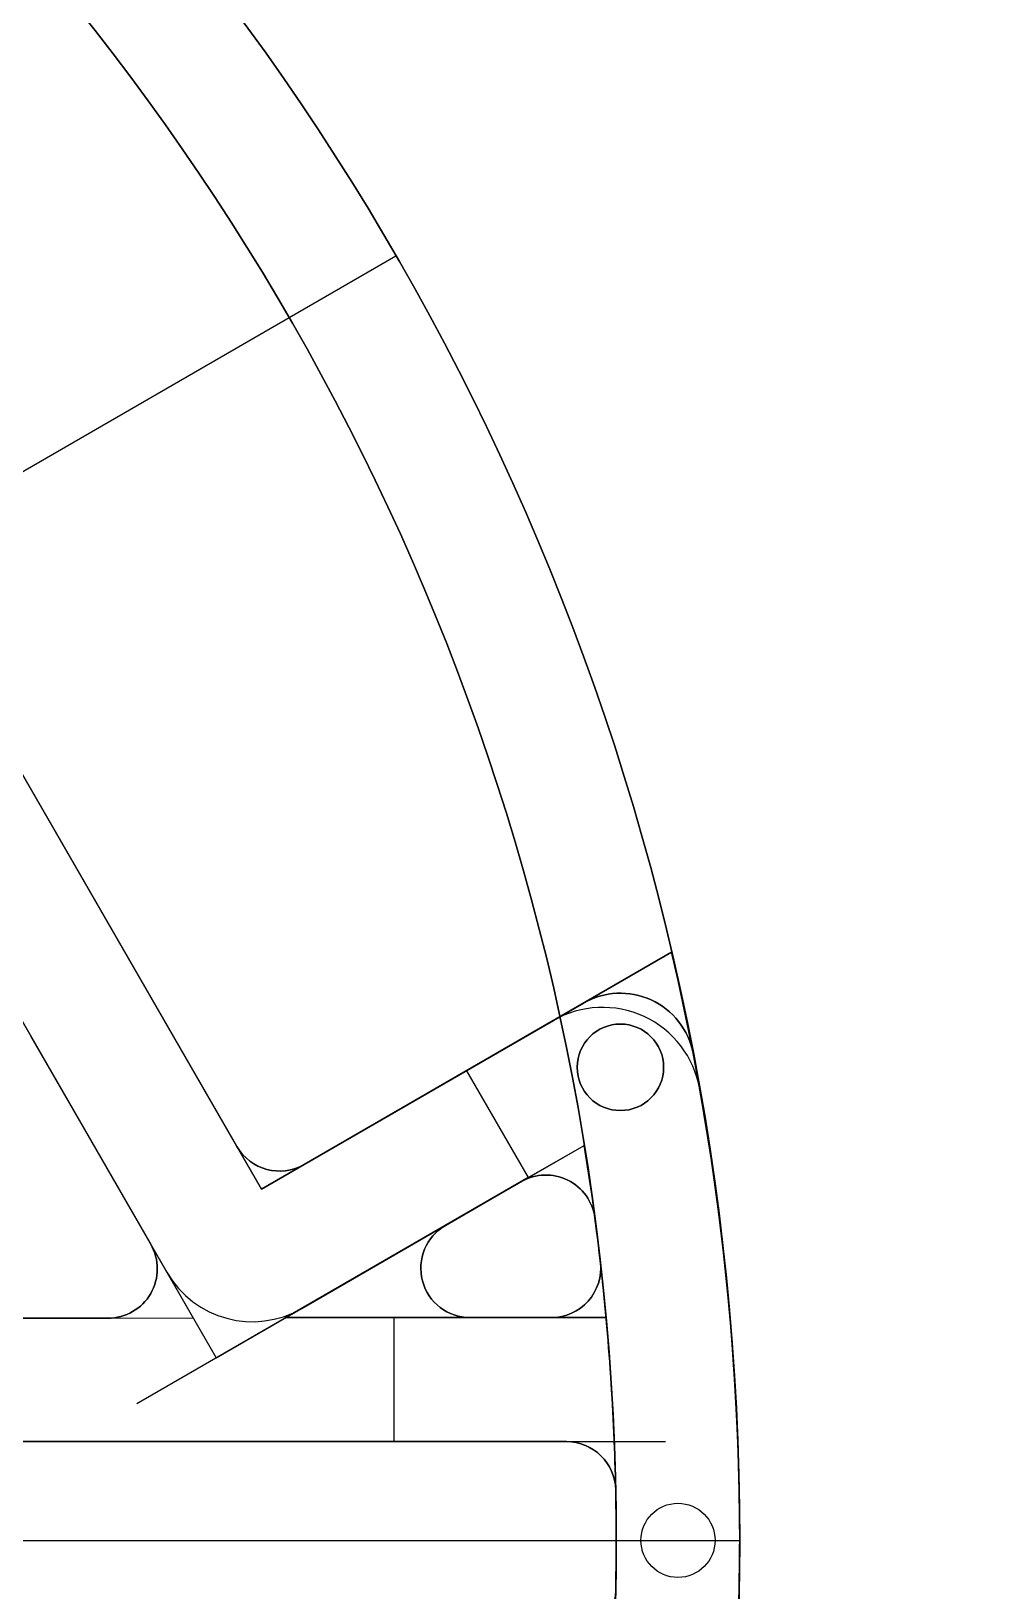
# Model space of a CAD drawing. Header units: centimetres. Extents: x -37.1 to 37.2, y -37.2 to 37.1.
# Drawn here: x 7.53 to 11.38, y -0.2 to 6.11 of the extents above; entities that cross this region are included whole.
import ezdxf

# ---------------------------------------------------------------- set-up
doc = ezdxf.new("R2010")
doc.units = ezdxf.units.CM
doc.header["$MEASUREMENT"] = 0
for name, color, linetype in [('IO基板 v3_Sketch1', 7, 'Continuous'), ('IO基板 v3_Sketch11', 7, 'Continuous'), ('IO基板 v3_Sketch12', 7, 'Continuous'), ('IO基板 v3_Sketch13', 7, 'Continuous'), ('IO基板 v3_Sketch14', 7, 'Continuous'), ('IO基板 v3_Sketch15', 7, 'Continuous'), ('IO基板 v3_Sketch17', 7, 'Continuous'), ('IO基板 v3_Sketch18', 7, 'Continuous'), ('IO基板 v3_Sketch19', 7, 'Continuous'), ('IO基板 v3_Sketch20', 7, 'Continuous'), ('IO基板 v3_Sketch21', 7, 'Continuous'), ('IO基板 v3_Sketch22', 7, 'Continuous'), ('IO基板 v3_Sketch24', 7, 'Continuous'), ('IO基板 v3_Sketch25', 7, 'Continuous'), ('IO基板 v3_Sketch26', 7, 'Continuous'), ('IO基板 v3_Sketch27', 7, 'Continuous'), ('IO基板 v3_Sketch28', 7, 'Continuous'), ('IO基板 v3_Sketch29', 7, 'Continuous'), ('IO基板 v3_Sketch30', 7, 'Continuous'), ('IO基板 v3_Sketch31', 7, 'Continuous'), ('IO基板 v3_Sketch32', 7, 'Continuous'), ('IO基板 v3_Sketch33', 7, 'Continuous'), ('IO基板 v3_Sketch34', 7, 'Continuous'), ('IO基板 v3_Sketch35', 7, 'Continuous'), ('IO基板 v3_Sketch36', 7, 'Continuous'), ('IO基板 v3_Sketch38', 7, 'Continuous'), ('IO基板 v3_Sketch39', 7, 'Continuous'), ('IO基板 v3_Sketch40', 7, 'Continuous'), ('IO基板 v3_Sketch41', 7, 'Continuous'), ('IO基板 v3_Sketch42', 7, 'Continuous'), ('IO基板 v3_Sketch43', 7, 'Continuous'), ('IO基板 v3_Sketch44', 7, 'Continuous'), ('IO基板 v3_Sketch45', 7, 'Continuous'), ('IO基板 v3_Sketch46', 7, 'Continuous'), ('IO基板 v3_Sketch47', 7, 'Continuous'), ('IO基板 v3_Sketch48', 7, 'Continuous'), ('IO基板 v3_Sketch49', 7, 'Continuous'), ('IO基板 v3_Sketch50', 7, 'Continuous'), ('IO基板 v3_Sketch51', 7, 'Continuous'), ('IO基板 v3_Sketch55', 7, 'Continuous'), ('IO基板 v3_Sketch56', 7, 'Continuous'), ('IO基板 v3_Sketch57', 7, 'Continuous'), ('IO基板 v3_Sketch58', 7, 'Continuous'), ('IO基板 v3_Sketch59', 7, 'Continuous'), ('IO基板 v3_Sketch63', 7, 'Continuous'), ('IO基板 v3_Sketch64', 7, 'Continuous'), ('IO基板 v3_Sketch66', 7, 'Continuous'), ('IO基板 v3_Sketch68', 7, 'Continuous'), ('IO基板 v3_Sketch69', 7, 'Continuous'), ('IO基板 v3_Sketch71', 7, 'Continuous')]:
    doc.layers.add(name, color=color, linetype=linetype)

msp = doc.modelspace()

# ---------------------------------------------------------------- linework, layer by layer
at = {"layer": 'IO基板 v3_Sketch1'}
for q in [(9.0067, 5.2), (10.4, 0)]:
    msp.add_line((0, 0), q, dxfattribs=at)
msp.add_circle((0, 0), 10.4, dxfattribs=at)
at = {"layer": 'IO基板 v3_Sketch11'}
for p, q in [((6.9628, 4.02), (8.4628, 1.4219)), ((8.4628, 1.4219), (10.1238, 2.3809))]:
    msp.add_line(p, q, dxfattribs=at)
at = {"layer": 'IO基板 v3_Sketch11', "extrusion": (0, 0, -1)}
msp.add_circle((0, 0), 10.4, dxfattribs=at)
at = {"layer": 'IO基板 v3_Sketch12'}
for p, q in [((8.4628, 1.4219, 0.3), (5.4628, 6.6181, 0.3)), ((10.1238, 2.3809, 0.3), (8.4628, 1.4219, 0.3))]:
    msp.add_line(p, q, dxfattribs=at)
msp.add_arc((0, 0, 0.3), 10.4, 331.76587, 13.23413, dxfattribs=at)
at = {"layer": 'IO基板 v3_Sketch13'}
for p, q in [((8.4628, 1.4219, 0.3), (5.4628, 6.6181, 0.3)), ((10.1238, 2.3809, 0.3), (8.4628, 1.4219, 0.3))]:
    msp.add_line(p, q, dxfattribs=at)
msp.add_arc((0, 0, 0.3), 10.4, 331.76587, 13.23413, dxfattribs=at)
at = {"layer": 'IO基板 v3_Sketch14'}
for p, q in [((8.4628, 1.4219, 0.3), (5.4628, 6.6181, 0.3)), ((10.1238, 2.3809, 0.3), (8.4628, 1.4219, 0.3))]:
    msp.add_line(p, q, dxfattribs=at)
msp.add_arc((0, 0, 0.3), 10.4, 331.76587, 13.23413, dxfattribs=at)
at = {"layer": 'IO基板 v3_Sketch15'}
for p, q in [((8.4628, 1.4219, 0.3), (5.4628, 6.6181, 0.3)), ((10.1238, 2.3809, 0.3), (8.4628, 1.4219, 0.3))]:
    msp.add_line(p, q, dxfattribs=at)
msp.add_arc((0, 0, 0.3), 10.4, 331.76587, 13.23413, dxfattribs=at)
at = {"layer": 'IO基板 v3_Sketch17'}
for p, q in [((8.4628, 1.4219, 0.3), (5.4628, 6.6181, 0.3)), ((10.1238, 2.3809, 0.3), (8.4628, 1.4219, 0.3))]:
    msp.add_line(p, q, dxfattribs=at)
msp.add_arc((0, 0, 0.3), 10.4, 331.76587, 13.23413, dxfattribs=at)
at = {"layer": 'IO基板 v3_Sketch18'}
for p, q in [((8.4628, 1.4219, 0.3), (5.4628, 6.6181, 0.3)), ((10.1238, 2.3809, 0.3), (8.4628, 1.4219, 0.3))]:
    msp.add_line(p, q, dxfattribs=at)
msp.add_circle((0, 0, 0.3), 37.15, dxfattribs=at)
msp.add_arc((0, 0, 0.3), 10.4, 331.76587, 13.23413, dxfattribs=at)
at = {"layer": 'IO基板 v3_Sketch19'}
for p, q in [((8.4628, 1.4219, 0.3), (5.4628, 6.6181, 0.3)), ((10.1238, 2.3809, 0.3), (8.4628, 1.4219, 0.3))]:
    msp.add_line(p, q, dxfattribs=at)
msp.add_arc((0, 0, 0.3), 10.4, 331.76587, 13.23413, dxfattribs=at)
at = {"layer": 'IO基板 v3_Sketch20'}
for p, q in [((8.4628, 1.4219, 0.3), (5.4628, 6.6181, 0.3)), ((10.1238, 2.3809, 0.3), (8.4628, 1.4219, 0.3))]:
    msp.add_line(p, q, dxfattribs=at)
msp.add_arc((0, 0, 0.3), 10.4, 331.76587, 13.23413, dxfattribs=at)
at = {"layer": 'IO基板 v3_Sketch21'}
for p, q in [((8.4628, 1.4219, 0.3), (5.4628, 6.6181, 0.3)), ((10.1238, 2.3809, 0.3), (8.4628, 1.4219, 0.3))]:
    msp.add_line(p, q, dxfattribs=at)
msp.add_arc((0, 0, 0.3), 10.4, 331.76587, 13.23413, dxfattribs=at)
at = {"layer": 'IO基板 v3_Sketch22'}
for p, q in [((8.4628, 1.4219, 0.3), (5.4628, 6.6181, 0.3)), ((10.1238, 2.3809, 0.3), (8.4628, 1.4219, 0.3)), ((7.5, 0.4, 0.3), (10.1, 0.4, 0.3))]:
    msp.add_line(p, q, dxfattribs=at)
msp.add_circle((0, 0, 0.3), 9.9, dxfattribs=at)
msp.add_arc((0, 0, 0.3), 10.4, 331.76587, 13.23413, dxfattribs=at)
at = {"layer": 'IO基板 v3_Sketch24'}
for p, q in [((8.4628, 1.4219, 0.3), (5.4628, 6.6181, 0.3)), ((7.1173, 2.7524, 0.3), (8.1876, 0.8987, 0.3)), ((10.1238, 2.3809, 0.3), (8.4628, 1.4219, 0.3)), ((8.1876, 0.8987, 0.3), (7.5, 0.9, 0.3)), ((4.4822, 0.4, 0.3), (9.8919, 0.4, 0.3))]:
    msp.add_line(p, q, dxfattribs=at)
for radius, start, end in [(10.4, 331.76587, 13.23413), (9.9, 357.68439, 2.31561)]:
    msp.add_arc((0, 0, 0.3), radius, start, end, dxfattribs=at)
at = {"layer": 'IO基板 v3_Sketch25'}
for p, q in [((8.4628, 1.4219, 0.3), (5.4628, 6.6181, 0.3)), ((10.1238, 2.3809, 0.3), (8.4628, 1.4219, 0.3)), ((7.3673, 2.3194, 0.3), (8.1876, 0.8987, 0.3)), ((8.1876, 0.8987, 0.3), (4.9174, 0.905, 0.3)), ((4.4822, 0.4, 0.3), (9.8919, 0.4, 0.3))]:
    msp.add_line(p, q, dxfattribs=at)
for radius, start, end in [(10.4, 331.76587, 13.23413), (9.9, 357.68439, 2.31561)]:
    msp.add_arc((0, 0, 0.3), radius, start, end, dxfattribs=at)
at = {"layer": 'IO基板 v3_Sketch26'}
for p, q in [((8.4628, 1.4219, 0.3), (5.4628, 6.6181, 0.3)), ((10.1238, 2.3809, 0.3), (8.4628, 1.4219, 0.3)), ((7.3673, 2.3194, 0.3), (8.1876, 0.8987, 0.3)), ((8.1876, 0.8987, 0.3), (4.9174, 0.905, 0.3)), ((4.4822, 0.4, 0.3), (9.8919, 0.4, 0.3))]:
    msp.add_line(p, q, dxfattribs=at)
for radius, start, end in [(10.4, 331.76587, 13.23413), (9.9, 357.68439, 2.31561)]:
    msp.add_arc((0, 0, 0.3), radius, start, end, dxfattribs=at)
at = {"layer": 'IO基板 v3_Sketch27'}
for p, q in [((8.4628, 1.4219, 0.3), (5.4628, 6.6181, 0.3)), ((10.1238, 2.3809, 0.3), (8.4628, 1.4219, 0.3)), ((7.3673, 2.3194, 0.3), (8.1876, 0.8987, 0.3)), ((9.2933, 1.9014, 0.3), (9.5433, 1.4684, 0.3)), ((9.5433, 1.4684, 0.3), (9.77, 1.5992, 0.3)), ((9.5433, 1.4684, 0.3), (8.562, 0.9018, 0.3)), ((8.1876, 0.8987, 0.3), (4.9174, 0.905, 0.3)), ((8.562, 0.9018, 0.3), (9, 0.9018, 0.3)), ((9, 0.9018, 0.3), (9.8588, 0.9018, 0.3)), ((9, 0.4, 0.3), (9, 0.9018, 0.3)), ((4.4822, 0.4, 0.3), (9.8919, 0.4, 0.3))]:
    msp.add_line(p, q, dxfattribs=at)
msp.add_circle((0, 0, 0.3), 9.9, dxfattribs=at)
for radius, start, end in [(10.4, 331.76587, 13.23413), (9.9, 357.68439, 2.31561)]:
    msp.add_arc((0, 0, 0.3), radius, start, end, dxfattribs=at)
at = {"layer": 'IO基板 v3_Sketch28'}
for p, q in [((8.4628, 1.4219, 0.3), (5.4628, 6.6181, 0.3)), ((10.1238, 2.3809, 0.3), (8.4628, 1.4219, 0.3)), ((7.3673, 2.3194, 0.3), (8.1876, 0.8987, 0.3)), ((8.562, 0.9018, 0.3), (9.77, 1.5992, 0.3)), ((8.1876, 0.8987, 0.3), (4.9174, 0.905, 0.3)), ((9.8588, 0.9018, 0.3), (8.562, 0.9018, 0.3)), ((4.4822, 0.4, 0.3), (9.8919, 0.4, 0.3))]:
    msp.add_line(p, q, dxfattribs=at)
msp.add_circle((0, 0, 0.3), 9.9, dxfattribs=at)
for radius, start, end in [(10.4, 331.76587, 13.23413), (9.9, 5.22647, 9.29629), (9.9, 357.68439, 2.31561)]:
    msp.add_arc((0, 0, 0.3), radius, start, end, dxfattribs=at)
at = {"layer": 'IO基板 v3_Sketch29'}
for p, q in [((8.4628, 1.4219, 0.3), (5.4628, 6.6181, 0.3)), ((10.1238, 2.3809, 0.3), (8.4628, 1.4219, 0.3)), ((7.3673, 2.3194, 0.3), (8.1876, 0.8987, 0.3)), ((8.562, 0.9018, 0.3), (9.77, 1.5992, 0.3)), ((8.1876, 0.8987, 0.3), (4.9174, 0.905, 0.3)), ((9.8588, 0.9018, 0.3), (8.562, 0.9018, 0.3)), ((4.4822, 0.4, 0.3), (9.8919, 0.4, 0.3))]:
    msp.add_line(p, q, dxfattribs=at)
for radius, start, end in [(10.4, 331.76587, 13.23413), (9.9, 5.22647, 9.29629), (9.9, 357.68439, 2.31561)]:
    msp.add_arc((0, 0, 0.3), radius, start, end, dxfattribs=at)
at = {"layer": 'IO基板 v3_Sketch30'}
for p, q in [((8.3628, 1.5951, 0.3), (5.5628, 6.4449, 0.3)), ((7.4673, 2.1462, 0.3), (8.014, 1.1993, 0.3)), ((9.6443, 2.1041, 0.3), (8.636, 1.5219, 0.3)), ((9.2084, 1.275, 0.3), (9.5153, 1.4522, 0.3)), ((7.8404, 0.8993, 0.3), (5.661, 0.9035, 0.3)), ((9.6372, 0.9018, 0.3), (9.3084, 0.9018, 0.3)), ((4.6615, 0.4, 0.3), (9.6979, 0.4, 0.3))]:
    msp.add_line(p, q, dxfattribs=at)
for centre, radius, start, end in [((9.8443, 1.7576, 0.3), 0.4, 10.12313, 120), ((0, 0, 0.3), 10.4, 334.87687, 10.12313), ((8.536, 1.6951, 0.3), 0.2, 210, 300), ((9.6153, 1.279, 0.3), 0.2, 7.57689, 120), ((9.3084, 1.1018, 0.3), 0.2, 120, 270), ((0, 0, 0.3), 9.9, 6.52227, 7.57689), ((7.8408, 1.0993, 0.3), 0.2, 269.89012, 30), ((9.6372, 1.1018, 0.3), 0.2, 270, 6.52227), ((9.6979, 0.2, 0.3), 0.2, 1.18144, 90), ((0, 0, 0.3), 9.9, 358.81856, 1.18144), ((9.6979, -0.2, 0.3), 0.2, 270, 358.81856)]:
    msp.add_arc(centre, radius, start, end, dxfattribs=at)
at = {"layer": 'IO基板 v3_Sketch31'}
for p, q in [((8.3628, 1.5951, 0.3), (5.5628, 6.4449, 0.3)), ((9.7668, 2.1748, 0.3), (8.636, 1.5219, 0.3)), ((7.4673, 2.1462, 0.3), (8.014, 1.1993, 0.3)), ((9.2084, 1.275, 0.3), (9.5153, 1.4522, 0.3)), ((7.8404, 0.8993, 0.3), (5.661, 0.9035, 0.3)), ((9.6372, 0.9018, 0.3), (9.3084, 0.9018, 0.3)), ((4.6615, 0.4, 0.3), (9.6979, 0.4, 0.3))]:
    msp.add_line(p, q, dxfattribs=at)
msp.add_circle((9.9168, 1.915, 0.3), 0.175, dxfattribs=at)
for centre, radius, start, end in [((9.9168, 1.915, 0.3), 0.3, 10.92942, 120), ((0, 0, 0.3), 10.4, 334.07058, 10.92942), ((8.536, 1.6951, 0.3), 0.2, 210, 300), ((9.6153, 1.279, 0.3), 0.2, 7.57689, 120), ((9.3084, 1.1018, 0.3), 0.2, 120, 270), ((0, 0, 0.3), 9.9, 6.52227, 7.57689), ((7.8408, 1.0993, 0.3), 0.2, 269.89012, 30), ((9.6372, 1.1018, 0.3), 0.2, 270, 6.52227), ((9.6979, 0.2, 0.3), 0.2, 1.18144, 90), ((0, 0, 0.3), 9.9, 358.81856, 1.18144), ((9.6979, -0.2, 0.3), 0.2, 270, 358.81856)]:
    msp.add_arc(centre, radius, start, end, dxfattribs=at)
at = {"layer": 'IO基板 v3_Sketch32'}
for p, q in [((8.3628, 1.5951, 0.3), (5.5628, 6.4449, 0.3)), ((9.7668, 2.1748, 0.3), (8.636, 1.5219, 0.3)), ((7.4673, 2.1462, 0.3), (8.014, 1.1993, 0.3)), ((9.2084, 1.275, 0.3), (9.5153, 1.4522, 0.3)), ((7.8404, 0.8993, 0.3), (5.661, 0.9035, 0.3)), ((9.6372, 0.9018, 0.3), (9.3084, 0.9018, 0.3)), ((4.6615, 0.4, 0.3), (9.6979, 0.4, 0.3)), ((9.9, 0, 0.3), (10.4, 0, 0.3))]:
    msp.add_line(p, q, dxfattribs=at)
for centre, radius in [((9.9168, 1.915, 0.3), 0.175), ((10.15, 0, 0.3), 0.15)]:
    msp.add_circle(centre, radius, dxfattribs=at)
for centre, radius, start, end in [((9.9168, 1.915, 0.3), 0.3, 10.92942, 120), ((0, 0, 0.3), 10.4, 334.07058, 10.92942), ((8.536, 1.6951, 0.3), 0.2, 210, 300), ((9.6153, 1.279, 0.3), 0.2, 7.57689, 120), ((9.3084, 1.1018, 0.3), 0.2, 120, 270), ((0, 0, 0.3), 9.9, 6.52227, 7.57689), ((7.8408, 1.0993, 0.3), 0.2, 269.89012, 30), ((9.6372, 1.1018, 0.3), 0.2, 270, 6.52227), ((9.6979, 0.2, 0.3), 0.2, 1.18144, 90), ((0, 0, 0.3), 9.9, 358.81856, 1.18144), ((9.6979, -0.2, 0.3), 0.2, 270, 358.81856)]:
    msp.add_arc(centre, radius, start, end, dxfattribs=at)
at = {"layer": 'IO基板 v3_Sketch33'}
for p, q in [((8.3628, 1.5951, 0.3), (5.5628, 6.4449, 0.3)), ((7.3673, 2.3194, 0.3), (8.014, 1.1993, 0.3)), ((9.7668, 2.1748, 0.3), (8.636, 1.5219, 0.3)), ((9.2084, 1.275, 0.3), (9.5153, 1.4522, 0.3)), ((7.8404, 0.8993, 0.3), (4.9174, 0.905, 0.3)), ((9.6372, 0.9018, 0.3), (9.3084, 0.9018, 0.3)), ((4.6615, 0.4, 0.3), (9.6979, 0.4, 0.3))]:
    msp.add_line(p, q, dxfattribs=at)
for centre, radius in [((9.9168, 1.915, 0.3), 0.175), ((10.15, 0, 0.3), 0.15)]:
    msp.add_circle(centre, radius, dxfattribs=at)
for centre, radius, start, end in [((9.9168, 1.915, 0.3), 0.3, 10.92942, 120), ((0, 0, 0.3), 10.4, 334.07058, 10.92942), ((8.536, 1.6951, 0.3), 0.2, 210, 300), ((9.6153, 1.279, 0.3), 0.2, 7.57689, 120), ((9.3084, 1.1018, 0.3), 0.2, 120, 270), ((0, 0, 0.3), 9.9, 6.52227, 7.57689), ((7.8408, 1.0993, 0.3), 0.2, 269.89012, 30), ((9.6372, 1.1018, 0.3), 0.2, 270, 6.52227), ((9.6979, 0.2, 0.3), 0.2, 1.18144, 90), ((0, 0, 0.3), 9.9, 358.81856, 1.18144), ((9.6979, -0.2, 0.3), 0.2, 270, 358.81856)]:
    msp.add_arc(centre, radius, start, end, dxfattribs=at)
at = {"layer": 'IO基板 v3_Sketch34'}
for p, q in [((8.3628, 1.5951, 0.3), (5.5628, 6.4449, 0.3)), ((9.7668, 2.1748, 0.3), (8.636, 1.5219, 0.3)), ((7.5298, 2.0379, 0.3), (8.014, 1.1993, 0.3)), ((9.2084, 1.275, 0.3), (9.5153, 1.4522, 0.3)), ((7.8404, 0.8993, 0.3), (5.9102, 0.903, 0.3)), ((9.6372, 0.9018, 0.3), (9.3084, 0.9018, 0.3)), ((4.6615, 0.4, 0.3), (9.6979, 0.4, 0.3))]:
    msp.add_line(p, q, dxfattribs=at)
for centre, radius in [((9.9168, 1.915, 0.3), 0.175), ((10.15, 0, 0.3), 0.15)]:
    msp.add_circle(centre, radius, dxfattribs=at)
for centre, radius, start, end in [((9.9168, 1.915, 0.3), 0.3, 10.92942, 120), ((0, 0, 0.3), 10.4, 334.07058, 10.92942), ((8.536, 1.6951, 0.3), 0.2, 210, 300), ((9.6153, 1.279, 0.3), 0.2, 7.57689, 120), ((9.3084, 1.1018, 0.3), 0.2, 120, 270), ((0, 0, 0.3), 9.9, 6.52227, 7.57689), ((7.8408, 1.0993, 0.3), 0.2, 269.89012, 30), ((9.6372, 1.1018, 0.3), 0.2, 270, 6.52227), ((9.6979, 0.2, 0.3), 0.2, 1.18144, 90), ((0, 0, 0.3), 9.9, 358.81856, 1.18144), ((9.6979, -0.2, 0.3), 0.2, 270, 358.81856)]:
    msp.add_arc(centre, radius, start, end, dxfattribs=at)
at = {"layer": 'IO基板 v3_Sketch35'}
for p, q in [((8.3628, 1.5951, 0.3), (5.5628, 6.4449, 0.3)), ((9.7668, 2.1748, 0.3), (8.636, 1.5219, 0.3)), ((7.5298, 2.0379, 0.3), (8.014, 1.1993, 0.3)), ((9.2084, 1.275, 0.3), (9.5153, 1.4522, 0.3)), ((7.8404, 0.8993, 0.3), (5.9102, 0.903, 0.3)), ((9.6372, 0.9018, 0.3), (9.3084, 0.9018, 0.3)), ((4.6615, 0.4, 0.3), (9.6979, 0.4, 0.3))]:
    msp.add_line(p, q, dxfattribs=at)
for centre, radius in [((9.9168, 1.915, 0.3), 0.175), ((10.15, 0, 0.3), 0.15)]:
    msp.add_circle(centre, radius, dxfattribs=at)
for centre, radius, start, end in [((9.9168, 1.915, 0.3), 0.3, 10.92942, 120), ((0, 0, 0.3), 10.4, 334.07058, 10.92942), ((8.536, 1.6951, 0.3), 0.2, 210, 300), ((9.6153, 1.279, 0.3), 0.2, 7.57689, 120), ((9.3084, 1.1018, 0.3), 0.2, 120, 270), ((0, 0, 0.3), 9.9, 6.52227, 7.57689), ((7.8408, 1.0993, 0.3), 0.2, 269.89012, 30), ((9.6372, 1.1018, 0.3), 0.2, 270, 6.52227), ((9.6979, 0.2, 0.3), 0.2, 1.18144, 90), ((0, 0, 0.3), 9.9, 358.81856, 1.18144), ((9.6979, -0.2, 0.3), 0.2, 270, 358.81856)]:
    msp.add_arc(centre, radius, start, end, dxfattribs=at)
at = {"layer": 'IO基板 v3_Sketch36'}
for p, q in [((8.3628, 1.5951, 0.3), (5.5628, 6.4449, 0.3)), ((9.7668, 2.1748, 0.3), (8.636, 1.5219, 0.3)), ((7.5298, 2.0379, 0.3), (8.014, 1.1993, 0.3)), ((9.2084, 1.275, 0.3), (9.5153, 1.4522, 0.3)), ((7.8404, 0.8993, 0.3), (5.9102, 0.903, 0.3)), ((9.6372, 0.9018, 0.3), (9.3084, 0.9018, 0.3)), ((4.6615, 0.4, 0.3), (9.6979, 0.4, 0.3))]:
    msp.add_line(p, q, dxfattribs=at)
msp.add_circle((9.9168, 1.915, 0.3), 0.175, dxfattribs=at)
for centre, radius, start, end in [((9.9168, 1.915, 0.3), 0.3, 10.92942, 120), ((0, 0, 0.3), 10.4, 334.07058, 10.92942), ((8.536, 1.6951, 0.3), 0.2, 210, 300), ((9.6153, 1.279, 0.3), 0.2, 7.57689, 120), ((9.3084, 1.1018, 0.3), 0.2, 120, 270), ((0, 0, 0.3), 9.9, 6.52227, 7.57689), ((7.8408, 1.0993, 0.3), 0.2, 269.89012, 30), ((9.6372, 1.1018, 0.3), 0.2, 270, 6.52227), ((9.6979, 0.2, 0.3), 0.2, 1.18144, 90), ((0, 0, 0.3), 9.9, 358.81856, 1.18144), ((9.6979, -0.2, 0.3), 0.2, 270, 358.81856)]:
    msp.add_arc(centre, radius, start, end, dxfattribs=at)
at = {"layer": 'IO基板 v3_Sketch38'}
for p, q in [((5.5628, 6.4449, 0.15), (8.3628, 1.5951, 0.15)), ((8.636, 1.5219, 0.15), (9.7668, 2.1748, 0.15)), ((8.014, 1.1993, 0.15), (7.5298, 2.0379, 0.15)), ((9.5153, 1.4522, 0.15), (9.2084, 1.275, 0.15)), ((5.9102, 0.903, 0.15), (7.8404, 0.8993, 0.15)), ((9.3084, 0.9018, 0.15), (9.6372, 0.9018, 0.15)), ((9.6979, 0.4, 0.15), (4.6615, 0.4, 0.15))]:
    msp.add_line(p, q, dxfattribs=at)
at = {"layer": 'IO基板 v3_Sketch38', "extrusion": (-1e-16, 0, -1)}
msp.add_circle((-9.9168, 1.915, -0.15), 0.175, dxfattribs=at)
for centre, radius, start, end in [((-9.9168, 1.915, -0.15), 0.3, 60, 169.07058), ((0, 0, -0.15), 10.4, 169.07058, 205.92942), ((-8.536, 1.6951, -0.15), 0.2, 240, 330), ((-9.6153, 1.279, -0.15), 0.2, 60, 172.42311), ((-9.3084, 1.1018, -0.15), 0.2, 270, 60), ((0, 0, -0.15), 9.9, 172.42311, 173.47773), ((-7.8408, 1.0993, -0.15), 0.2, 150, 270.10988), ((-9.6372, 1.1018, -0.15), 0.2, 173.47773, 270), ((-9.6979, 0.2, -0.15), 0.2, 90, 178.81856), ((0, 0, -0.15), 9.9, 178.81856, 181.18144), ((-9.6979, -0.2, -0.15), 0.2, 181.18144, 270)]:
    msp.add_arc(centre, radius, start, end, dxfattribs=at)
at = {"layer": 'IO基板 v3_Sketch39'}
for p, q in [((8.3628, 1.5951, 0.3), (5.5628, 6.4449, 0.3)), ((9.7668, 2.1748, 0.3), (8.636, 1.5219, 0.3)), ((7.5298, 2.0379, 0.3), (8.014, 1.1993, 0.3)), ((9.2084, 1.275, 0.3), (9.5153, 1.4522, 0.3)), ((7.8404, 0.8993, 0.3), (5.9102, 0.903, 0.3)), ((9.6372, 0.9018, 0.3), (9.3084, 0.9018, 0.3)), ((4.6615, 0.4, 0.3), (9.6979, 0.4, 0.3))]:
    msp.add_line(p, q, dxfattribs=at)
msp.add_circle((9.9168, 1.915, 0.3), 0.175, dxfattribs=at)
for centre, radius, start, end in [((9.9168, 1.915, 0.3), 0.3, 10.92942, 120), ((0, 0, 0.3), 10.4, 334.07058, 10.92942), ((8.536, 1.6951, 0.3), 0.2, 210, 300), ((9.6153, 1.279, 0.3), 0.2, 7.57689, 120), ((9.3084, 1.1018, 0.3), 0.2, 120, 270), ((0, 0, 0.3), 9.9, 6.52227, 7.57689), ((7.8408, 1.0993, 0.3), 0.2, 269.89012, 30), ((9.6372, 1.1018, 0.3), 0.2, 270, 6.52227), ((9.6979, 0.2, 0.3), 0.2, 1.18144, 90), ((0, 0, 0.3), 9.9, 358.81856, 1.18144), ((9.6979, -0.2, 0.3), 0.2, 270, 358.81856)]:
    msp.add_arc(centre, radius, start, end, dxfattribs=at)
at = {"layer": 'IO基板 v3_Sketch40'}
for p, q in [((8.3628, 1.5951, 0.3), (5.5628, 6.4449, 0.3)), ((9.7668, 2.1748, 0.3), (8.636, 1.5219, 0.3)), ((7.5298, 2.0379, 0.3), (8.014, 1.1993, 0.3)), ((9.2084, 1.275, 0.3), (9.5153, 1.4522, 0.3)), ((7.8404, 0.8993, 0.3), (5.9102, 0.903, 0.3)), ((9.6372, 0.9018, 0.3), (9.3084, 0.9018, 0.3)), ((4.6615, 0.4, 0.3), (9.6979, 0.4, 0.3))]:
    msp.add_line(p, q, dxfattribs=at)
msp.add_circle((9.9168, 1.915, 0.3), 0.175, dxfattribs=at)
for centre, radius, start, end in [((9.9168, 1.915, 0.3), 0.3, 10.92942, 120), ((0, 0, 0.3), 10.4, 334.07058, 10.92942), ((8.536, 1.6951, 0.3), 0.2, 210, 300), ((9.6153, 1.279, 0.3), 0.2, 7.57689, 120), ((9.3084, 1.1018, 0.3), 0.2, 120, 270), ((0, 0, 0.3), 9.9, 6.52227, 7.57689), ((7.8408, 1.0993, 0.3), 0.2, 269.89012, 30), ((9.6372, 1.1018, 0.3), 0.2, 270, 6.52227), ((9.6979, 0.2, 0.3), 0.2, 1.18144, 90), ((0, 0, 0.3), 9.9, 358.81856, 1.18144), ((9.6979, -0.2, 0.3), 0.2, 270, 358.81856)]:
    msp.add_arc(centre, radius, start, end, dxfattribs=at)
at = {"layer": 'IO基板 v3_Sketch41'}
for p, q in [((8.3628, 1.5951, 0.3), (5.5628, 6.4449, 0.3)), ((9.7668, 2.1748, 0.3), (8.636, 1.5219, 0.3)), ((7.5298, 2.0379, 0.3), (8.014, 1.1993, 0.3)), ((9.2084, 1.275, 0.3), (9.5153, 1.4522, 0.3)), ((7.8404, 0.8993, 0.3), (5.9102, 0.903, 0.3)), ((9.6372, 0.9018, 0.3), (9.3084, 0.9018, 0.3)), ((4.6615, 0.4, 0.3), (9.6979, 0.4, 0.3))]:
    msp.add_line(p, q, dxfattribs=at)
msp.add_circle((9.9168, 1.915, 0.3), 0.175, dxfattribs=at)
for centre, radius, start, end in [((9.9168, 1.915, 0.3), 0.3, 10.92942, 120), ((0, 0, 0.3), 10.4, 334.07058, 10.92942), ((8.536, 1.6951, 0.3), 0.2, 210, 300), ((9.6153, 1.279, 0.3), 0.2, 7.57689, 120), ((9.3084, 1.1018, 0.3), 0.2, 120, 270), ((0, 0, 0.3), 9.9, 6.52227, 7.57689), ((7.8408, 1.0993, 0.3), 0.2, 269.89012, 30), ((9.6372, 1.1018, 0.3), 0.2, 270, 6.52227), ((9.6979, 0.2, 0.3), 0.2, 1.18144, 90), ((0, 0, 0.3), 9.9, 358.81856, 1.18144), ((9.6979, -0.2, 0.3), 0.2, 270, 358.81856)]:
    msp.add_arc(centre, radius, start, end, dxfattribs=at)
at = {"layer": 'IO基板 v3_Sketch42'}
for p, q in [((8.3628, 1.5951, 0.3), (5.5628, 6.4449, 0.3)), ((9.7668, 2.1748, 0.3), (8.636, 1.5219, 0.3)), ((7.5298, 2.0379, 0.3), (8.014, 1.1993, 0.3)), ((9.2084, 1.275, 0.3), (9.5153, 1.4522, 0.3)), ((7.8404, 0.8993, 0.3), (5.9102, 0.903, 0.3)), ((9.6372, 0.9018, 0.3), (9.3084, 0.9018, 0.3)), ((4.6615, 0.4, 0.3), (9.6979, 0.4, 0.3))]:
    msp.add_line(p, q, dxfattribs=at)
msp.add_circle((9.9168, 1.915, 0.3), 0.175, dxfattribs=at)
for centre, radius, start, end in [((9.9168, 1.915, 0.3), 0.3, 10.92942, 120), ((0, 0, 0.3), 10.4, 334.07058, 10.92942), ((8.536, 1.6951, 0.3), 0.2, 210, 300), ((9.6153, 1.279, 0.3), 0.2, 7.57689, 120), ((9.3084, 1.1018, 0.3), 0.2, 120, 270), ((0, 0, 0.3), 9.9, 6.52227, 7.57689), ((7.8408, 1.0993, 0.3), 0.2, 269.89012, 30), ((9.6372, 1.1018, 0.3), 0.2, 270, 6.52227), ((9.6979, 0.2, 0.3), 0.2, 1.18144, 90), ((0, 0, 0.3), 9.9, 358.81856, 1.18144), ((9.6979, -0.2, 0.3), 0.2, 270, 358.81856)]:
    msp.add_arc(centre, radius, start, end, dxfattribs=at)
at = {"layer": 'IO基板 v3_Sketch43'}
for p, q in [((8.3628, 1.5951, 0.3), (5.5628, 6.4449, 0.3)), ((9.7668, 2.1748, 0.3), (8.636, 1.5219, 0.3)), ((7.5298, 2.0379, 0.3), (8.014, 1.1993, 0.3)), ((7.7719, 1.6186, 0.3), (8.2798, 0.7389, 0.3)), ((9.2084, 1.275, 0.3), (9.5153, 1.4522, 0.3)), ((9.3619, 1.3636, 0.3), (7.9577, 0.5529, 0.3)), ((7.8404, 0.8993, 0.3), (5.9102, 0.903, 0.3)), ((9.6372, 0.9018, 0.3), (9.3084, 0.9018, 0.3)), ((4.6615, 0.4, 0.3), (9.6979, 0.4, 0.3))]:
    msp.add_line(p, q, dxfattribs=at)
for centre, radius in [((0, 0, 0.3), 9.9), ((9.9168, 1.915, 0.3), 0.175)]:
    msp.add_circle(centre, radius, dxfattribs=at)
for centre, radius, start, end in [((9.9168, 1.915, 0.3), 0.3, 10.92942, 120), ((0, 0, 0.3), 10.4, 334.07058, 10.92942), ((8.536, 1.6951, 0.3), 0.2, 210, 300), ((9.6153, 1.279, 0.3), 0.2, 7.57689, 120), ((9.3084, 1.1018, 0.3), 0.2, 120, 270), ((0, 0, 0.3), 9.9, 6.52227, 7.57689), ((7.8408, 1.0993, 0.3), 0.2, 269.89012, 30), ((9.6372, 1.1018, 0.3), 0.2, 270, 6.52227), ((9.6979, 0.2, 0.3), 0.2, 1.18144, 90), ((0, 0, 0.3), 9.9, 358.81856, 1.18144), ((9.6979, -0.2, 0.3), 0.2, 270, 358.81856)]:
    msp.add_arc(centre, radius, start, end, dxfattribs=at)
at = {"layer": 'IO基板 v3_Sketch44'}
for p, q in [((8.3628, 1.5951, 0.3), (5.5628, 6.4449, 0.3)), ((9.7668, 2.1748, 0.3), (8.636, 1.5219, 0.3)), ((7.5298, 2.0379, 0.3), (8.2798, 0.7389, 0.3)), ((8.2798, 0.7389, 0.3), (9.5153, 1.4522, 0.3))]:
    msp.add_line(p, q, dxfattribs=at)
msp.add_circle((9.9168, 1.915, 0.3), 0.175, dxfattribs=at)
for centre, radius, start, end in [((9.9168, 1.915, 0.3), 0.3, 10.92942, 120), ((0, 0, 0.3), 10.4, 334.07058, 10.92942), ((8.536, 1.6951, 0.3), 0.2, 210, 300), ((9.6153, 1.279, 0.3), 0.2, 7.57689, 120), ((0, 0, 0.3), 9.9, 6.52227, 7.57689), ((0, 0, 0.3), 9.9, 1.18144, 6.52227), ((0, 0, 0.3), 9.9, 358.81856, 1.18144)]:
    msp.add_arc(centre, radius, start, end, dxfattribs=at)
at = {"layer": 'IO基板 v3_Sketch45'}
for p, q in [((8.3628, 1.5951, 0.3), (5.5628, 6.4449, 0.3)), ((9.7668, 2.1748, 0.3), (8.636, 1.5219, 0.3)), ((7.5298, 2.0379, 0.3), (8.2798, 0.7389, 0.3)), ((8.2798, 0.7389, 0.3), (9.5153, 1.4522, 0.3))]:
    msp.add_line(p, q, dxfattribs=at)
msp.add_circle((9.9168, 1.915, 0.3), 0.175, dxfattribs=at)
for centre, radius, start, end in [((9.9168, 1.915, 0.3), 0.3, 10.92942, 120), ((0, 0, 0.3), 10.4, 334.07058, 10.92942), ((8.536, 1.6951, 0.3), 0.2, 210, 300), ((9.6153, 1.279, 0.3), 0.2, 7.57689, 120), ((0, 0, 0.3), 9.9, 6.52227, 7.57689), ((0, 0, 0.3), 9.9, 1.18144, 6.52227), ((0, 0, 0.3), 9.9, 358.81856, 1.18144)]:
    msp.add_arc(centre, radius, start, end, dxfattribs=at)
at = {"layer": 'IO基板 v3_Sketch46'}
for p, q in [((8.3628, 1.5951, 0.3), (5.5628, 6.4449, 0.3)), ((9.7668, 2.1748, 0.3), (8.636, 1.5219, 0.3)), ((7.5298, 2.0379, 0.3), (8.2798, 0.7389, 0.3)), ((8.2798, 0.7389, 0.3), (9.5153, 1.4522, 0.3))]:
    msp.add_line(p, q, dxfattribs=at)
msp.add_circle((9.9168, 1.915, 0.3), 0.175, dxfattribs=at)
for centre, radius, start, end in [((9.9168, 1.915, 0.3), 0.3, 10.92942, 120), ((0, 0, 0.3), 10.4, 334.07058, 10.92942), ((8.536, 1.6951, 0.3), 0.2, 210, 300), ((9.6153, 1.279, 0.3), 0.2, 7.57689, 120), ((0, 0, 0.3), 9.9, 6.52227, 7.57689), ((0, 0, 0.3), 9.9, 1.18144, 6.52227), ((0, 0, 0.3), 9.9, 358.81856, 1.18144)]:
    msp.add_arc(centre, radius, start, end, dxfattribs=at)
at = {"layer": 'IO基板 v3_Sketch47'}
for p, q in [((8.3628, 1.5951, 0.3), (5.5628, 6.4449, 0.3)), ((9.7668, 2.1748, 0.3), (8.636, 1.5219, 0.3)), ((7.5298, 2.0379, 0.3), (8.2798, 0.7389, 0.3)), ((8.2798, 0.7389, 0.3), (9.5153, 1.4522, 0.3))]:
    msp.add_line(p, q, dxfattribs=at)
msp.add_circle((9.9168, 1.915, 0.3), 0.175, dxfattribs=at)
for centre, radius, start, end in [((9.9168, 1.915, 0.3), 0.3, 10.92942, 120), ((0, 0, 0.3), 10.4, 334.07058, 10.92942), ((8.536, 1.6951, 0.3), 0.2, 210, 300), ((9.6153, 1.279, 0.3), 0.2, 7.57689, 120), ((0, 0, 0.3), 9.9, 6.52227, 7.57689), ((0, 0, 0.3), 9.9, 1.18144, 6.52227), ((0, 0, 0.3), 9.9, 358.81856, 1.18144)]:
    msp.add_arc(centre, radius, start, end, dxfattribs=at)
at = {"layer": 'IO基板 v3_Sketch48'}
for p, q in [((8.3628, 1.5951, 0.3), (5.5628, 6.4449, 0.3)), ((9.7668, 2.1748, 0.3), (8.636, 1.5219, 0.3)), ((7.5298, 2.0379, 0.3), (8.2798, 0.7389, 0.3)), ((8.2798, 0.7389, 0.3), (9.5153, 1.4522, 0.3))]:
    msp.add_line(p, q, dxfattribs=at)
msp.add_circle((9.9168, 1.915, 0.3), 0.175, dxfattribs=at)
for centre, radius, start, end in [((9.9168, 1.915, 0.3), 0.3, 10.92942, 120), ((0, 0, 0.3), 10.4, 334.07058, 10.92942), ((8.536, 1.6951, 0.3), 0.2, 210, 300), ((9.6153, 1.279, 0.3), 0.2, 7.57689, 120), ((0, 0, 0.3), 9.9, 6.52227, 7.57689), ((0, 0, 0.3), 9.9, 1.18144, 6.52227), ((0, 0, 0.3), 9.9, 358.81856, 1.18144)]:
    msp.add_arc(centre, radius, start, end, dxfattribs=at)
at = {"layer": 'IO基板 v3_Sketch49'}
for p, q in [((8.3628, 1.5951, 0.3), (5.5628, 6.4449, 0.3)), ((9.7668, 2.1748, 0.3), (8.636, 1.5219, 0.3)), ((7.5298, 2.0379, 0.3), (8.2798, 0.7389, 0.3)), ((8.2798, 0.7389, 0.3), (9.5153, 1.4522, 0.3))]:
    msp.add_line(p, q, dxfattribs=at)
msp.add_circle((9.9168, 1.915, 0.3), 0.175, dxfattribs=at)
for centre, radius, start, end in [((9.9168, 1.915, 0.3), 0.3, 10.92942, 120), ((0, 0, 0.3), 10.4, 334.07058, 10.92942), ((8.536, 1.6951, 0.3), 0.2, 210, 300), ((9.6153, 1.279, 0.3), 0.2, 7.57689, 120), ((0, 0, 0.3), 9.9, 6.52227, 7.57689), ((0, 0, 0.3), 9.9, 1.18144, 6.52227), ((0, 0, 0.3), 9.9, 358.81856, 1.18144)]:
    msp.add_arc(centre, radius, start, end, dxfattribs=at)
at = {"layer": 'IO基板 v3_Sketch50'}
for p, q in [((8.3628, 1.5951, 0.3), (5.5628, 6.4449, 0.3)), ((9.7668, 2.1748, 0.3), (8.636, 1.5219, 0.3)), ((7.5298, 2.0379, 0.3), (8.2798, 0.7389, 0.3)), ((8.2798, 0.7389, 0.3), (9.5153, 1.4522, 0.3))]:
    msp.add_line(p, q, dxfattribs=at)
msp.add_circle((9.9168, 1.915, 0.3), 0.175, dxfattribs=at)
for centre, radius, start, end in [((9.9168, 1.915, 0.3), 0.3, 10.92942, 120), ((0, 0, 0.3), 10.4, 334.07058, 10.92942), ((8.536, 1.6951, 0.3), 0.2, 210, 300), ((9.6153, 1.279, 0.3), 0.2, 7.57689, 120), ((0, 0, 0.3), 9.9, 6.52227, 7.57689), ((0, 0, 0.3), 9.9, 1.18144, 6.52227), ((0, 0, 0.3), 9.9, 358.81856, 1.18144)]:
    msp.add_arc(centre, radius, start, end, dxfattribs=at)
at = {"layer": 'IO基板 v3_Sketch51'}
for p, q in [((8.3628, 1.5951, 0.3), (5.5628, 6.4449, 0.3)), ((9.7668, 2.1748, 0.3), (8.636, 1.5219, 0.3)), ((7.5298, 2.0379, 0.3), (8.2798, 0.7389, 0.3)), ((8.2798, 0.7389, 0.3), (9.5153, 1.4522, 0.3))]:
    msp.add_line(p, q, dxfattribs=at)
msp.add_circle((9.9168, 1.915, 0.3), 0.175, dxfattribs=at)
for centre, radius, start, end in [((9.9168, 1.915, 0.3), 0.3, 10.92942, 120), ((0, 0, 0.3), 10.4, 334.07058, 10.92942), ((8.536, 1.6951, 0.3), 0.2, 210, 300), ((9.6153, 1.279, 0.3), 0.2, 7.57689, 120), ((0, 0, 0.3), 9.9, 6.52227, 7.57689), ((0, 0, 0.3), 9.9, 1.18144, 6.52227), ((0, 0, 0.3), 9.9, 358.81856, 1.18144)]:
    msp.add_arc(centre, radius, start, end, dxfattribs=at)
at = {"layer": 'IO基板 v3_Sketch55'}
for p, q in [((8.3628, 1.5951, 0.3), (5.5628, 6.4449, 0.3)), ((9.7668, 2.1748, 0.3), (8.636, 1.5219, 0.3)), ((7.5298, 2.0379, 0.3), (8.2798, 0.7389, 0.3)), ((8.2798, 0.7389, 0.3), (9.5153, 1.4522, 0.3))]:
    msp.add_line(p, q, dxfattribs=at)
msp.add_circle((9.9168, 1.915, 0.3), 0.175, dxfattribs=at)
for centre, radius, start, end in [((9.9168, 1.915, 0.3), 0.3, 10.92942, 120), ((0, 0, 0.3), 10.4, 334.07058, 10.92942), ((8.536, 1.6951, 0.3), 0.2, 210, 300), ((9.6153, 1.279, 0.3), 0.2, 7.57689, 120), ((0, 0, 0.3), 9.9, 6.52227, 7.57689), ((0, 0, 0.3), 9.9, 1.18144, 6.52227), ((0, 0, 0.3), 9.9, 358.81856, 1.18144)]:
    msp.add_arc(centre, radius, start, end, dxfattribs=at)
at = {"layer": 'IO基板 v3_Sketch56'}
for p, q in [((8.3628, 1.5951, 0.3), (5.5628, 6.4449, 0.3)), ((9.7668, 2.1748, 0.3), (8.636, 1.5219, 0.3)), ((7.5298, 2.0379, 0.3), (8.2798, 0.7389, 0.3)), ((8.2798, 0.7389, 0.3), (9.5153, 1.4522, 0.3))]:
    msp.add_line(p, q, dxfattribs=at)
msp.add_circle((9.9168, 1.915, 0.3), 0.175, dxfattribs=at)
for centre, radius, start, end in [((9.9168, 1.915, 0.3), 0.3, 10.92942, 120), ((0, 0, 0.3), 10.4, 334.07058, 10.92942), ((8.536, 1.6951, 0.3), 0.2, 210, 300), ((9.6153, 1.279, 0.3), 0.2, 7.57689, 120), ((0, 0, 0.3), 9.9, 6.52227, 7.57689), ((0, 0, 0.3), 9.9, 1.18144, 6.52227), ((0, 0, 0.3), 9.9, 358.81856, 1.18144)]:
    msp.add_arc(centre, radius, start, end, dxfattribs=at)
at = {"layer": 'IO基板 v3_Sketch57'}
for p, q in [((8.3628, 1.5951, 0.3), (5.5628, 6.4449, 0.3)), ((9.7668, 2.1748, 0.3), (8.636, 1.5219, 0.3)), ((7.5298, 2.0379, 0.3), (8.0798, 1.0853, 0.3)), ((8.6262, 0.9389, 0.3), (9.5153, 1.4522, 0.3))]:
    msp.add_line(p, q, dxfattribs=at)
msp.add_circle((9.9168, 1.915, 0.3), 0.175, dxfattribs=at)
for centre, radius, start, end in [((9.9168, 1.915, 0.3), 0.3, 10.92942, 120), ((0, 0, 0.3), 10.4, 334.07058, 10.92942), ((8.536, 1.6951, 0.3), 0.2, 210, 300), ((9.6153, 1.279, 0.3), 0.2, 7.57689, 120), ((0, 0, 0.3), 9.9, 6.52227, 7.57689), ((8.4262, 1.2853, 0.3), 0.4, 210, 300), ((0, 0, 0.3), 9.9, 1.18144, 6.52227), ((0, 0, 0.3), 9.9, 358.81856, 1.18144)]:
    msp.add_arc(centre, radius, start, end, dxfattribs=at)
at = {"layer": 'IO基板 v3_Sketch58'}
for p, q in [((8.3628, 1.5951, 0.3), (5.5628, 6.4449, 0.3)), ((9.7668, 2.1748, 0.3), (8.636, 1.5219, 0.3)), ((7.5298, 2.0379, 0.3), (8.0798, 1.0853, 0.3)), ((8.6262, 0.9389, 0.3), (9.5153, 1.4522, 0.3))]:
    msp.add_line(p, q, dxfattribs=at)
msp.add_circle((9.9168, 1.915, 0.3), 0.175, dxfattribs=at)
for centre, radius, start, end in [((9.9168, 1.915, 0.3), 0.3, 10.92942, 120), ((0, 0, 0.3), 10.4, 334.07058, 10.92942), ((8.536, 1.6951, 0.3), 0.2, 210, 300), ((9.6153, 1.279, 0.3), 0.2, 7.57689, 120), ((0, 0, 0.3), 9.9, 6.52227, 7.57689), ((8.4262, 1.2853, 0.3), 0.4, 210, 300), ((0, 0, 0.3), 9.9, 1.18144, 6.52227), ((0, 0, 0.3), 9.9, 358.81856, 1.18144)]:
    msp.add_arc(centre, radius, start, end, dxfattribs=at)
at = {"layer": 'IO基板 v3_Sketch59'}
for p, q in [((8.3628, 1.5951, 0.3), (5.5628, 6.4449, 0.3)), ((9.7668, 2.1748, 0.3), (8.636, 1.5219, 0.3)), ((7.5298, 2.0379, 0.3), (8.0798, 1.0853, 0.3)), ((8.6262, 0.9389, 0.3), (9.5153, 1.4522, 0.3))]:
    msp.add_line(p, q, dxfattribs=at)
for centre, radius in [((0, 0, 0.3), 9.9), ((9.9168, 1.915, 0.3), 0.175)]:
    msp.add_circle(centre, radius, dxfattribs=at)
for centre, radius, start, end in [((9.9168, 1.915, 0.3), 0.3, 10.92942, 120), ((0, 0, 0.3), 10.4, 334.07058, 10.92942), ((8.536, 1.6951, 0.3), 0.2, 210, 300), ((9.6153, 1.279, 0.3), 0.2, 7.57689, 120), ((0, 0, 0.3), 9.9, 6.52227, 7.57689), ((8.4262, 1.2853, 0.3), 0.4, 210, 300), ((0, 0, 0.3), 9.9, 1.18144, 6.52227), ((0, 0, 0.3), 9.9, 358.81856, 1.18144)]:
    msp.add_arc(centre, radius, start, end, dxfattribs=at)
at = {"layer": 'IO基板 v3_Sketch63'}
msp.add_circle((0, 0, 0.46), 9.9, dxfattribs=at)
at = {"layer": 'IO基板 v3_Sketch64', "extrusion": (-1e-16, 0, -1)}
msp.add_circle((0, 0, -0.3), 9.9, dxfattribs=at)
at = {"layer": 'IO基板 v3_Sketch66'}
msp.add_circle((0, 0, 1.46), 9.9, dxfattribs=at)
at = {"layer": 'IO基板 v3_Sketch68'}
msp.add_circle((0, 0, 1.46), 9.9, dxfattribs=at)
at = {"layer": 'IO基板 v3_Sketch69'}
for p, q in [((8.3628, 1.5951, 0.3), (5.5628, 6.4449, 0.3)), ((9.7668, 2.1748, 0.3), (8.636, 1.5219, 0.3)), ((7.5298, 2.0379, 0.3), (8.0798, 1.0853, 0.3)), ((8.6262, 0.9389, 0.3), (9.5153, 1.4522, 0.3))]:
    msp.add_line(p, q, dxfattribs=at)
msp.add_circle((9.9168, 1.915, 0.3), 0.175, dxfattribs=at)
for centre, radius, start, end in [((9.9168, 1.915, 0.3), 0.3, 10.92942, 120), ((0, 0, 0.3), 10.4, 334.07058, 10.92942), ((8.536, 1.6951, 0.3), 0.2, 210, 300), ((9.6153, 1.279, 0.3), 0.2, 7.57689, 120), ((0, 0, 0.3), 9.9, 6.52227, 7.57689), ((8.4262, 1.2853, 0.3), 0.4, 210, 300), ((0, 0, 0.3), 9.9, 1.18144, 6.52227), ((0, 0, 0.3), 9.9, 358.81856, 1.18144)]:
    msp.add_arc(centre, radius, start, end, dxfattribs=at)
at = {"layer": 'IO基板 v3_Sketch71'}
for p, q in [((8.3628, 1.5951, 0.3), (5.5628, 6.4449, 0.3)), ((9.7668, 2.1748, 0.3), (8.636, 1.5219, 0.3)), ((7.5298, 2.0379, 0.3), (8.0798, 1.0853, 0.3)), ((8.6262, 0.9389, 0.3), (9.5153, 1.4522, 0.3))]:
    msp.add_line(p, q, dxfattribs=at)
msp.add_circle((9.9168, 1.915, 0.3), 0.175, dxfattribs=at)
for centre, radius, start, end in [((9.9168, 1.915, 0.3), 0.3, 10.92942, 120), ((0, 0, 0.3), 10.4, 334.07058, 10.92942), ((8.536, 1.6951, 0.3), 0.2, 210, 300), ((9.6153, 1.279, 0.3), 0.2, 7.57689, 120), ((0, 0, 0.3), 9.9, 6.52227, 7.57689), ((8.4262, 1.2853, 0.3), 0.4, 210, 300), ((0, 0, 0.3), 9.9, 1.18144, 6.52227), ((0, 0, 0.3), 9.9, 358.81856, 1.18144)]:
    msp.add_arc(centre, radius, start, end, dxfattribs=at)

doc.saveas('drawing.dxf')
